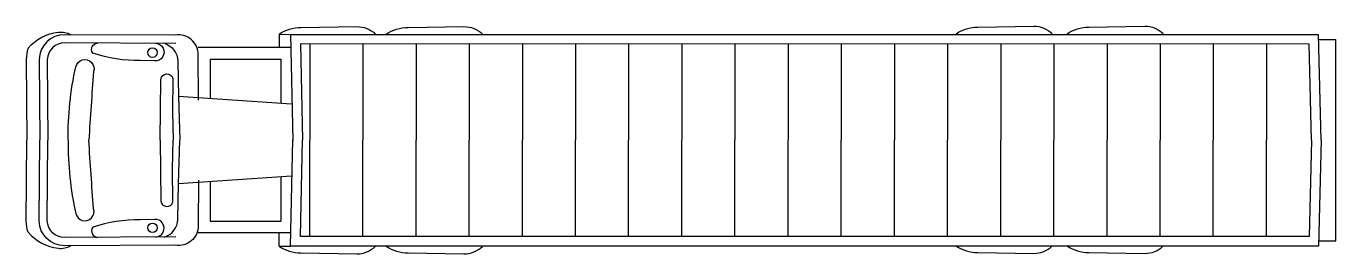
# Model space of a CAD drawing. Header units: metres. Extents: x 0 to 16.5, y -1.4 to 1.4.
import ezdxf

# ---------------------------------------------------------------- set-up
doc = ezdxf.new("R2010")
doc.units = ezdxf.units.M

msp = doc.modelspace()

# ---------------------------------------------------------------- linework, layer by layer
for p, q in [((3.181, 1.336), (3.324, 1.334)), ((3.181, 1.336), (3.181, 1.168)), ((3.324, 1.334), (3.351, -0.002)), ((3.324, 1.334), (16.282, 1.334)), ((16.315, 0), (16.282, 1.334)), ((3.328, 1.168), (2.161, 1.168)), ((16.163, 1.212), (3.448, 1.213)), ((3.448, 1.213), (3.473, 0)), ((3.566, 1.213), (3.566, 0)), ((4.236, 1.213), (4.236, 0)), ((4.906, 1.213), (4.906, 0)), ((5.576, 1.213), (5.576, 0)), ((6.246, 1.213), (6.246, 0)), ((6.916, 1.213), (6.916, 0)), ((7.586, 1.213), (7.586, 0)), ((8.256, 1.213), (8.256, 0)), ((8.926, 1.213), (8.926, 0)), ((9.596, 1.213), (9.596, 0)), ((10.266, 1.213), (10.266, 0)), ((10.936, 1.213), (10.936, 0)), ((11.606, 1.213), (11.606, 0)), ((12.276, 1.213), (12.276, 0)), ((12.946, 1.213), (12.946, 0)), ((13.616, 1.213), (13.616, 0)), ((14.286, 1.213), (14.286, 0)), ((14.956, 1.213), (14.956, 0)), ((15.626, 1.213), (15.626, 0)), ((16.193, 0), (16.163, 1.212)), ((16.283, 1.268), (16.5, 1.268)), ((16.5, -1.268), (16.5, 1.268)), ((2.311, 1.022), (2.311, 0.524)), ((2.311, 1.022), (3.202, 1.022)), ((3.202, 1.022), (3.202, 0.463)), ((1.679, 0), (1.688, 0.767)), ((1.912, 0.552), (1.928, 0)), ((3.335, 0.454), (1.912, 0.552)), ((1.679, 0), (1.688, -0.766)), ((1.912, -0.552), (1.928, 0)), ((3.324, -1.334), (3.351, 0.003)), ((3.448, -1.213), (3.473, 0)), ((3.566, -1.213), (3.566, 0)), ((4.236, -1.213), (4.236, 0)), ((4.906, -1.213), (4.906, 0)), ((5.576, -1.213), (5.576, 0)), ((6.246, -1.213), (6.246, 0)), ((6.916, -1.213), (6.916, 0)), ((7.586, -1.213), (7.586, 0)), ((8.256, -1.213), (8.256, 0)), ((8.926, -1.213), (8.926, 0)), ((9.596, -1.213), (9.596, 0)), ((10.266, -1.213), (10.266, 0)), ((10.936, -1.213), (10.936, 0)), ((11.606, -1.213), (11.606, 0)), ((12.276, -1.213), (12.276, 0)), ((12.946, -1.213), (12.946, 0)), ((13.616, -1.213), (13.616, 0)), ((14.286, -1.213), (14.286, 0)), ((14.956, -1.213), (14.956, 0)), ((15.626, -1.213), (15.626, 0)), ((16.193, 0), (16.163, -1.212)), ((16.315, 0), (16.282, -1.334)), ((3.335, -0.453), (1.912, -0.552)), ((3.202, -0.463), (3.202, -1.022)), ((2.311, -0.524), (2.311, -1.022)), ((2.311, -1.022), (3.202, -1.022)), ((3.328, -1.168), (2.161, -1.168)), ((3.181, -1.335), (3.181, -1.168)), ((16.163, -1.212), (3.448, -1.213)), ((16.283, -1.268), (16.5, -1.268)), ((3.181, -1.335), (3.324, -1.334)), ((16.282, -1.334), (3.324, -1.334))]:
    msp.add_line(p, q)
at = {"flags": 128}
for points in [[(0.016, 1.16, -0.187887), (0.397, 1.362, -0.161348), (0.552, 1.33)], [(2.162, 0.506), (2.161, 1.078, 0.464869), (1.87, 1.324), (0.477, 1.33, 0.405949), (0.154, 1.018), (0.162, 0)], [(3.181, 1.336, -0.155063), (3.455, 1.422), (4.16, 1.432, -0.201315), (4.392, 1.338)], [(4.531, 1.336, -0.155063), (4.805, 1.422), (5.51, 1.432, -0.201315), (5.742, 1.338)], [(11.713, 1.34, -0.155063), (11.987, 1.426), (12.693, 1.437, -0.201315), (12.924, 1.343)], [(13.113, 1.34, -0.155063), (13.387, 1.426), (14.093, 1.437, -0.201315), (14.324, 1.343)], [(0.016, 1.16, 0.073943), (-0.008, 1.019), (0, 0)], [(1.88, 1.22), (0.477, 1.227, 0.403463), (0.257, 1.016), (0.265, 0)], [(1.625, 1.221, -1.014773), (1.61, 0.999), (1.431, 1.003, -0.085602), (0.831, 1.098, -0.575964), (0.891, 1.225)], [(1.736, 1.221, -0.312703), (1.903, 0.998), (1.912, 0.552)], [(0.521, 0.001, -0.058898), (0.617, 0.925, -1.043566), (0.842, 0.864, 0.005898), (0.782, 0.001)], [(1.688, 0.767, -0.814852), (1.842, 0.778), (1.836, 0.359), (1.845, 0)], [(0.016, -1.16, -0.073943), (-0.008, -1.019), (0, 0)], [(2.162, -0.505), (2.161, -1.078, -0.464869), (1.87, -1.324), (0.477, -1.33, -0.405949), (0.154, -1.018), (0.162, 0)], [(1.88, -1.22), (0.477, -1.227, -0.403463), (0.257, -1.016), (0.265, 0)], [(1.688, -0.766, 0.814852), (1.842, -0.778), (1.836, -0.359), (1.845, 0)], [(0.521, -0.001, 0.058898), (0.617, -0.925, 1.043566), (0.842, -0.864, -0.005898), (0.782, -0.001)], [(1.736, -1.221, 0.312703), (1.903, -0.998), (1.912, -0.552)], [(1.625, -1.221, 1.014773), (1.61, -0.999), (1.432, -1.003, 0.085603), (0.831, -1.098, 0.575964), (0.891, -1.225)], [(0.016, -1.16, 0.187887), (0.397, -1.362, 0.161348), (0.553, -1.33)], [(3.181, -1.335, 0.155063), (3.455, -1.421), (4.16, -1.432, 0.201315), (4.392, -1.338)], [(4.531, -1.335, 0.155063), (4.805, -1.421), (5.51, -1.432, 0.201315), (5.742, -1.338)], [(11.713, -1.331, 0.155063), (11.987, -1.417), (12.693, -1.427, 0.201315), (12.924, -1.333)], [(13.113, -1.331, 0.155063), (13.387, -1.417), (14.093, -1.427, 0.201315), (14.324, -1.333)]]:
    msp.add_lwpolyline(points, format="xyb", dxfattribs=at)
for centre in [(1.584, 1.104), (1.584, -1.104)]:
    msp.add_circle(centre, 0.0604)

doc.saveas('drawing.dxf')
